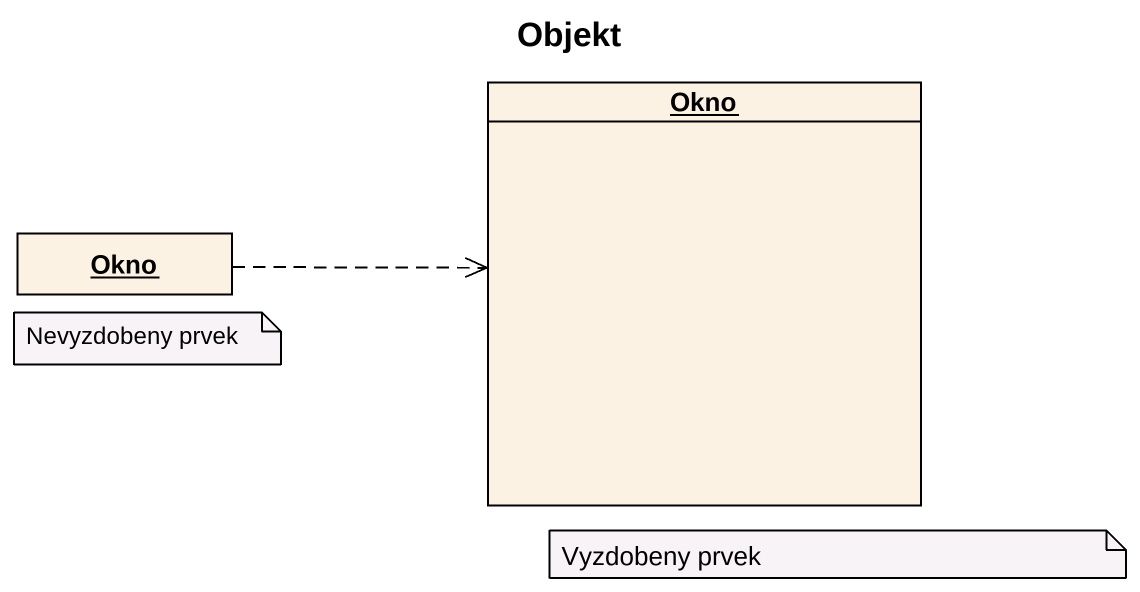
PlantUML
@startuml
title Objekt
hide circle
hide empty members
object Okno
object "Okno" as Okno_2
Okno_2 .right.> Okno
note as N1
  Nevyzdobeny prvek
end note
note as N2
  Vyzdobeny prvek
end note
@enduml
